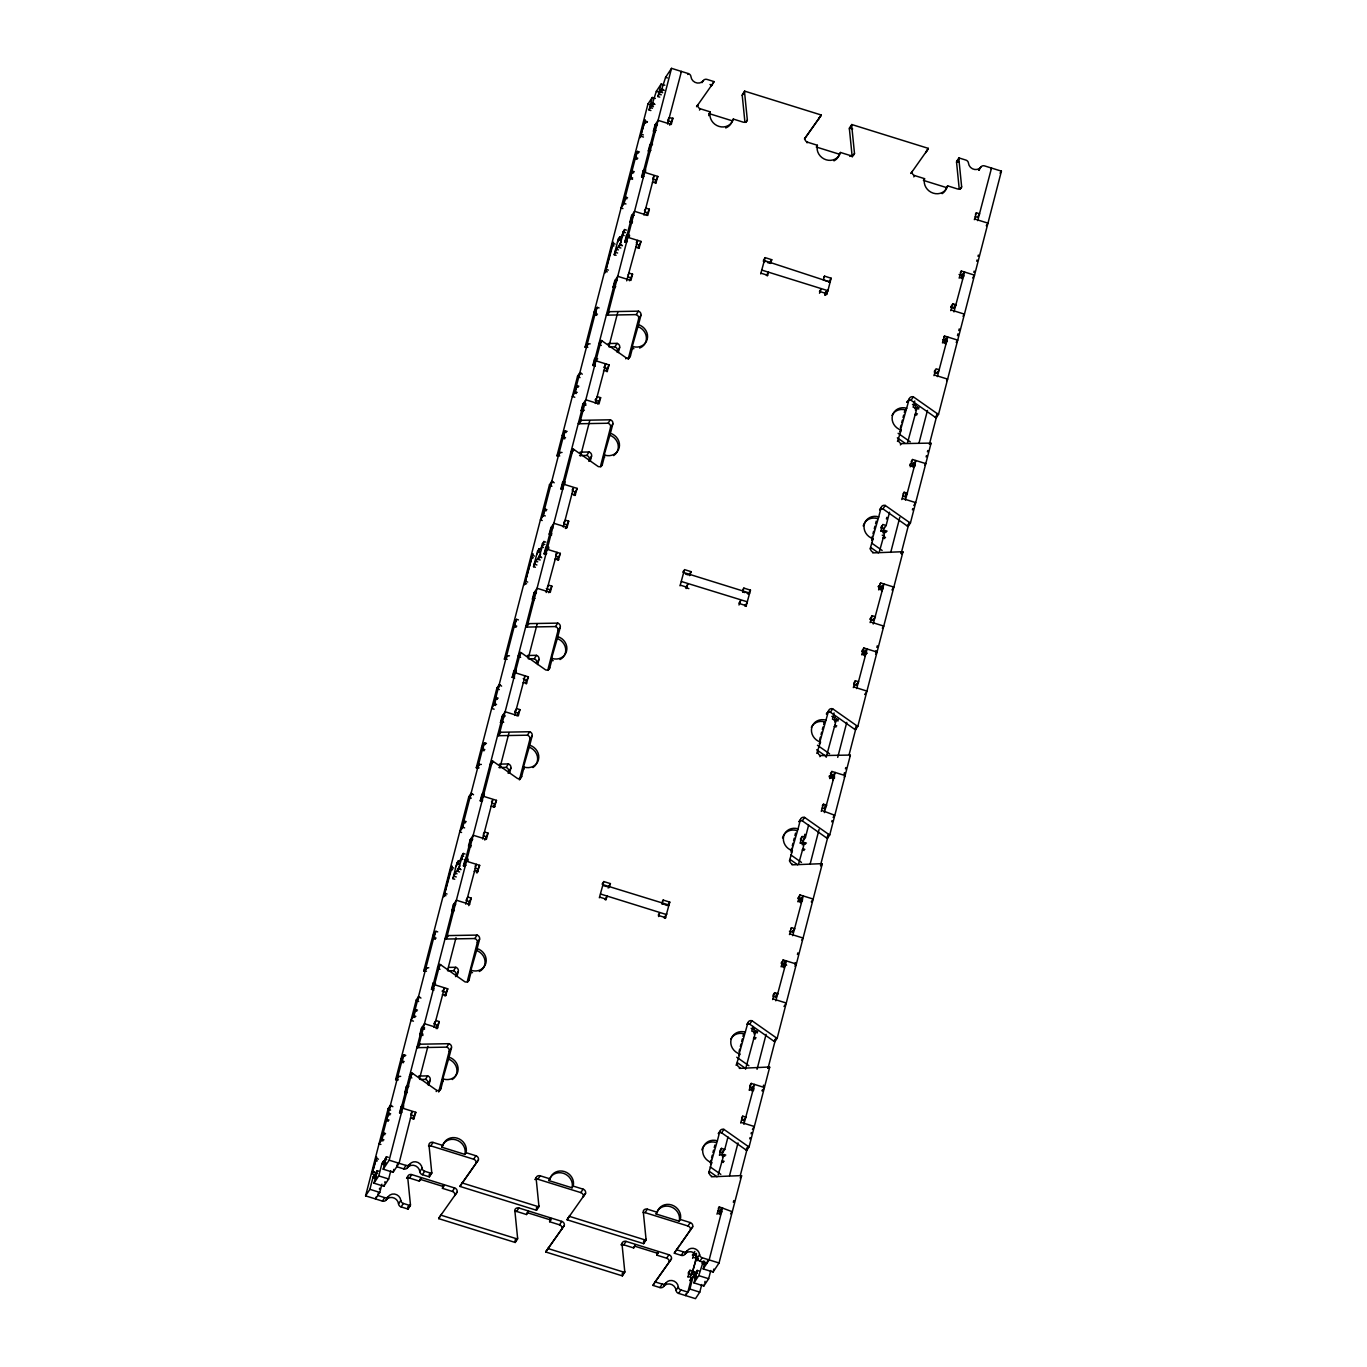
<?xml version="1.0" encoding="UTF-8"?>
<svg xmlns="http://www.w3.org/2000/svg" width="1367" height="1367" viewBox="0 0 1367 1367"><rect width="100%" height="100%" fill="white"/><g stroke="black" fill="none" stroke-linecap="round" stroke-linejoin="round"><path stroke-width="1.5" d="M372.012 1173.706C375.054 1164.599 380.761 1141.223 372.012 1173.706L373.857 1174.287M644.951 120.962L645.156 119.818L640.132 137.691L644.951 120.962L647.428 121.731M691.992 1273.429L691.822 1274.693L696.794 1256.683L691.992 1273.429L693.855 1274.01M681.415 581.505L747.441 601.856M683.722 572.534L749.697 593.09M764.409 260.567L830.128 282.115M664.533 917.667L666.754 913.822M669.027 905.039L603.001 884.671M826.539 294.674L828.112 289.907M442.788 1185.872A12.183 11.175 33.5 0 1 442.447 1188.333L452.34 1191.426A3.486 3.195 33.5 0 1 454.835 1195.561L457.125 1192.109A3.486 3.195 33.5 0 0 454.63 1187.974L411.74 1174.595A3.486 3.195 33.5 0 0 407.639 1176.697L410.442 1204.686A3.486 3.195 33.5 0 1 410.339 1205.626L408.067 1209.077L401.095 1206.907A3.486 3.195 33.5 0 1 398.532 1203.866A6.955 6.391 33.5 0 0 386.092 1199.987A3.486 3.195 33.5 0 1 382.435 1201.097L365.587 1195.852L388.143 1108.654L390.415 1105.202A3.486 3.195 33.5 0 1 391.321 1105.63L392.842 1106.689M398.412 1079.827L396.601 1079.862A3.486 3.195 33.5 0 1 395.627 1079.691L416.234 1000.046L418.507 996.594A3.486 3.195 33.5 0 1 419.413 997.021L420.933 998.081M426.487 971.219L424.693 971.236A3.486 3.195 33.5 0 1 423.719 971.083L468.813 796.705L471.102 793.253A3.486 3.195 33.5 0 1 472.008 793.68L473.529 794.74M479.082 767.878L477.288 767.912A3.486 3.195 33.5 0 1 476.297 767.741L496.905 688.079L499.177 684.628A3.486 3.195 33.5 0 1 500.1 685.055L501.604 686.131M507.174 659.253L505.363 659.287A3.486 3.195 33.5 0 1 504.389 659.133L549.483 484.755L551.772 481.304A3.486 3.195 33.5 0 1 552.678 481.714L554.199 482.79M559.752 455.912L557.958 455.946A3.486 3.195 33.5 0 1 556.984 455.792L577.575 376.13L579.864 372.678A3.486 3.195 33.5 0 1 580.77 373.106L582.291 374.165M587.844 347.303L586.05 347.338A3.486 3.195 33.5 0 1 585.076 347.167L647.958 104.012L652.264 97.484L655.357 98.458M435.099 932.431L413.244 1016.911L414.902 1017.441M461.995 828.453L483.85 743.956L485.49 744.468M515.769 620.481L493.931 704.962L495.572 705.475M542.665 516.487L564.52 432.006L566.16 432.519M596.456 308.532L574.601 393.012L576.259 393.525M623.352 204.537L636.783 152.54L638.44 153.07M380.897 1144.435L379.035 1143.854L382.077 1139.258L383.683 1133.004L385.545 1133.585M388.279 1121.213L386.417 1120.65L388.792 1113.251L390.654 1113.832M403.402 1062.723L401.556 1062.159L403.931 1054.76L405.777 1055.341M413.449 1021.149L410.971 1020.363L414.013 1015.766L415.619 1009.529L417.482 1010.11M435.338 939.249L433.493 938.668L435.868 931.286L437.713 931.867M461.568 832.469L459.705 831.905L462.747 827.291L464.37 821.054L466.215 821.635M484.089 750.773L482.226 750.193L484.602 742.811L486.464 743.392M494.119 709.183L491.642 708.414L494.683 703.817L496.306 697.58L498.152 698.161M516.025 627.299L514.163 626.718L516.538 619.336L518.401 619.9M542.238 520.519L540.392 519.938L543.434 515.342L545.04 509.105L546.903 509.686M564.759 438.824L562.896 438.243L565.272 430.861L567.134 431.442M574.789 397.233L572.329 396.464L575.37 391.868L576.977 385.631L578.839 386.195M596.695 315.35L594.833 314.769L597.208 307.37L599.071 307.951M622.925 208.57L621.062 207.989L624.104 203.393L625.727 197.156L627.573 197.737M632.545 179.316L630.067 178.547L632.443 171.148L634.305 171.729M637.039 159.358L635.177 158.794L637.552 151.395L639.414 151.976M365.587 1195.852L369.893 1189.324L373.123 1176.85L374.643 1174.543L376.506 1175.124M650.897 110.539L649.035 109.975L652.264 97.484M376.318 1178.439L373.84 1177.671L374.643 1174.543M649.035 109.975L652.384 103.003L654.246 103.567M373.84 1177.671L377.189 1170.699L379.052 1171.28M653.443 106.694L651.581 106.113L652.384 103.003M390.791 1170.801L388.672 1178.986L383.854 1186.266L373.96 1183.173L377.189 1170.699M651.581 106.113L656.331 91.333L661.132 84.071L664.84 85.232M454.733 879.22L452.87 878.639L456.903 863.055L458.423 860.749L460.286 861.33M535.403 567.271L533.54 566.69L537.59 551.089L539.111 548.799L540.956 549.363M616.073 255.321L614.227 254.74L618.26 239.14L619.781 236.833L621.643 237.414M452.87 878.639L455.194 873.223L457.056 873.803M458.423 860.749L457.62 863.859L459.483 864.44M533.54 566.69L535.881 561.273L537.727 561.854M539.111 548.799L538.29 551.909L540.153 552.49M614.227 254.74L616.551 249.324L618.414 249.905M619.781 236.833L618.978 239.96L620.823 240.541M373.96 1183.173L378.762 1175.91L381.991 1163.42L383.512 1161.13L385.374 1161.711M659.765 97.125L657.903 96.544L661.132 84.071M459.551 871.941L457.689 871.36L458.492 868.233L460.354 868.814M465.105 854.033L463.242 853.469L461.721 855.759L460.918 858.886L462.764 859.467M540.221 559.992L538.359 559.411L539.179 556.284L541.024 556.865M545.775 542.084L543.912 541.503L542.391 543.81L541.588 546.937L543.451 547.501M620.891 248.025L619.046 247.461L619.849 244.334L621.695 244.915M626.445 230.134L624.599 229.553L623.079 231.86L622.275 234.97L624.121 235.551M384.571 1164.821L382.709 1164.24L383.512 1161.13M657.903 96.544L661.628 89.026L663.491 89.59M457.689 871.36L463.242 853.469M538.359 559.411L543.912 541.503M619.046 247.461L624.599 229.553M382.709 1164.24L386.434 1156.721L388.279 1157.302M662.687 92.717L660.825 92.136L661.628 89.026M375.959 1197.116L375.481 1198.927L379.787 1192.417L381.906 1184.215M412.116 1111.849L399.061 1163.266L393.098 1172.288L383.204 1169.195L386.434 1156.721M660.825 92.136L665.575 77.355L671.522 68.35L688.387 73.596A3.486 3.195 33.5 0 1 690.95 76.655A6.955 6.391 33.5 0 0 703.39 80.533A3.486 3.195 33.5 0 1 707.047 79.423L714.001 81.593A3.486 3.195 33.5 0 1 713.625 82.43L696.555 106.711L697.853 104.644A3.486 3.195 33.5 0 0 700.348 108.796L710.242 111.872A12.183 11.175 33.5 0 0 718.957 126.396A12.183 11.175 33.5 0 0 733.327 119.066L743.221 122.159A3.486 3.195 33.5 0 0 747.339 120.057L744.537 92.067A3.486 3.195 33.5 0 1 744.622 91.128L821.157 114.982A3.486 3.195 33.5 0 1 820.798 115.836L804.702 138.716M378.471 1192.742L377.77 1195.476L384.725 1197.646A3.486 3.195 33.5 0 0 388.365 1196.535A6.955 6.391 33.5 0 1 400.804 1200.414A3.486 3.195 33.5 0 0 403.385 1203.456L410.339 1205.626M379.411 1189.102L379.65 1188.196M401.42 1113.37L399.574 1112.789L401.18 1106.552L401.932 1105.407L403.795 1105.988M406.529 1093.617L404.683 1093.036L406.289 1086.799L407.041 1085.654L408.904 1086.235M422.899 1035.503L419.806 1034.546L421.412 1028.309L424.454 1023.712L437.645 1027.813L439.268 1021.576L435.97 1020.551L435.389 1021.422M433.971 990.084L431.494 989.315L433.117 983.078L435.116 982.309M453.588 911.635L451.742 911.071L453.348 904.834L456.39 900.221L469.582 904.339L471.205 898.102L467.907 897.077L466.762 898.803M465.293 866.405L463.43 865.824L465.053 859.587L465.805 858.442L468.283 859.211M471.017 846.839L468.539 846.07L470.163 839.834L473.204 835.237L486.396 839.355L488.002 833.101L484.704 832.076L483.286 834.229M482.09 801.421L480.244 800.84L481.85 794.603L482.619 793.458L484.465 794.039M502.338 723.177L500.476 722.596L502.099 716.359L505.141 711.746L518.332 715.864L519.938 709.627L516.641 708.602L516.077 709.456M514.658 678.135L512.181 677.366L513.787 671.129L514.556 669.967L516.401 670.548M534.275 599.686L532.412 599.105L534.019 592.868L537.06 588.271L550.269 592.389L551.875 586.153L548.577 585.11L547.432 586.836M545.963 554.455L544.117 553.874L545.723 547.637L546.492 546.492L548.953 547.261M551.687 534.89L549.226 534.121L550.833 527.884L553.874 523.288L567.066 527.389L568.689 521.152L565.391 520.126L563.819 522.502M562.777 489.471L560.914 488.89L562.538 482.654L563.289 481.492L565.152 482.073M583.008 411.211L581.163 410.647L582.769 404.393L585.811 399.796L599.002 403.914L600.626 397.677L597.328 396.652L596.747 397.507M595.328 366.185L592.851 365.399L594.474 359.162L595.226 358.017L597.704 358.786M614.945 287.736L613.082 287.155L614.706 280.918L617.747 276.322L630.939 280.423L632.562 274.186L629.247 273.161L628.119 274.887M626.65 242.506L624.787 241.925L626.394 235.688L627.163 234.543L629.64 235.312M632.374 222.941L629.897 222.172L631.503 215.935L634.544 211.321L647.753 215.439L649.359 209.202L646.061 208.177L644.489 210.552M643.447 177.522L641.601 176.941L643.208 170.704L643.977 169.542L645.822 170.123M650.179 151.515L648.317 150.934L649.94 144.697L650.692 143.552L652.555 144.133M655.289 131.762L653.426 131.181L655.049 124.944L658.091 120.347L671.282 124.448L672.889 118.211L669.164 117.835M383.204 1169.195L389.168 1160.19L411.706 1072.992A3.486 3.195 33.5 0 1 412.612 1073.42L436.893 1090.473A3.486 3.195 33.5 0 0 440.994 1088.388L443.421 1079.024A12.183 11.175 33.5 0 0 457.791 1071.711A12.183 11.175 33.5 0 0 449.06 1057.187L451.486 1047.84A3.486 3.195 33.5 0 0 448.991 1043.687L420.182 1044.2A3.486 3.195 33.5 0 1 419.208 1044.029L416.918 1047.481A3.486 3.195 33.5 0 0 417.892 1047.652L446.719 1047.139L448.991 1043.687M419.208 1044.029L439.798 964.384A3.486 3.195 33.5 0 1 440.704 964.812L464.985 981.865A3.486 3.195 33.5 0 0 469.086 979.78L471.512 970.416A12.183 11.175 33.5 0 0 485.883 963.103A12.183 11.175 33.5 0 0 477.151 948.578L479.578 939.214A3.486 3.195 33.5 0 0 477.083 935.079L448.273 935.592A3.486 3.195 33.5 0 1 447.282 935.421L445.01 938.873A3.486 3.195 33.5 0 0 445.984 939.044L474.81 938.531L477.083 935.079M447.282 935.421L492.393 761.043A3.486 3.195 33.5 0 1 493.299 761.47L517.563 778.524A3.486 3.195 33.5 0 0 521.681 776.439L524.091 767.075A12.183 11.175 33.5 0 0 538.461 759.762A12.183 11.175 33.5 0 0 529.747 745.237L532.156 735.89A3.486 3.195 33.5 0 0 529.678 731.738L500.852 732.251A3.486 3.195 33.5 0 1 499.878 732.08L497.588 735.531A3.486 3.195 33.5 0 0 498.579 735.702L527.389 735.19L529.678 731.738M499.878 732.08L520.468 652.435A3.486 3.195 33.5 0 1 521.391 652.845L545.655 669.915A3.486 3.195 33.5 0 0 549.773 667.814L552.183 658.467A12.183 11.175 33.5 0 0 566.553 651.136A12.183 11.175 33.5 0 0 557.839 636.629L560.248 627.265A3.486 3.195 33.5 0 0 557.77 623.113L528.944 623.625A3.486 3.195 33.5 0 1 527.97 623.472L525.68 626.923A3.486 3.195 33.5 0 0 526.654 627.077L555.48 626.564L557.77 623.113M527.97 623.472L573.063 449.094A3.486 3.195 33.5 0 1 573.969 449.521L598.25 466.574A3.486 3.195 33.5 0 0 602.351 464.49L604.778 455.126A12.183 11.175 33.5 0 0 619.148 447.812A12.183 11.175 33.5 0 0 610.417 433.288L612.843 423.924A3.486 3.195 33.5 0 0 610.348 419.789L581.522 420.301A3.486 3.195 33.5 0 1 580.548 420.13L578.275 423.582A3.486 3.195 33.5 0 0 579.249 423.753L608.076 423.24L610.348 419.789M580.548 420.13L601.155 340.468A3.486 3.195 33.5 0 1 602.061 340.896L626.342 357.966A3.486 3.195 33.5 0 0 630.443 355.864L632.87 346.517A12.183 11.175 33.5 0 0 647.24 339.187A12.183 11.175 33.5 0 0 638.509 324.68L640.935 315.316A3.486 3.195 33.5 0 0 638.44 311.163L609.614 311.676A3.486 3.195 33.5 0 1 608.64 311.522L606.367 314.974A3.486 3.195 33.5 0 0 607.341 315.128L636.151 314.615L638.44 311.163M608.64 311.522L671.522 68.35M383.854 1186.266L384.315 1184.505M384.776 1182.745L385.067 1181.584M393.098 1172.288L393.85 1169.349M397.524 1163.864L396.772 1166.717L403.726 1168.888A3.486 3.195 33.5 0 0 407.383 1167.777A6.955 6.391 33.5 0 1 419.823 1171.656A3.486 3.195 33.5 0 0 422.403 1174.697L429.358 1176.867L431.63 1173.416A3.486 3.195 33.5 0 0 431.733 1172.493L428.93 1144.487A3.486 3.195 33.5 0 1 433.031 1142.402L442.925 1145.478A12.183 11.175 33.5 0 1 457.296 1138.164A12.183 11.175 33.5 0 1 466.027 1152.671L475.921 1155.764A3.486 3.195 33.5 0 1 478.416 1159.917L460.337 1185.565A3.486 3.195 33.5 0 0 459.978 1186.419L536.513 1210.273L538.786 1206.822A3.486 3.195 33.5 0 0 538.888 1205.882L536.086 1177.876A3.486 3.195 33.5 0 1 540.187 1175.791L550.081 1178.884A12.183 11.175 33.5 0 1 564.451 1171.553A12.183 11.175 33.5 0 1 573.183 1186.078L583.077 1189.153A3.486 3.195 33.5 0 1 585.572 1193.306L583.282 1196.757A3.486 3.195 33.5 0 0 580.787 1192.605L537.914 1179.243A3.486 3.195 33.5 0 0 535.044 1179.601M419.481 1078.939L427.922 1046.285M447.487 970.604L456.014 937.694M499.963 767.741L509.002 732.763M528.175 658.655L537.214 623.677M580.633 455.775L589.69 420.797M608.845 346.705L617.901 311.727M412.714 1118.872L415.807 1112.311L402.616 1108.193L399.574 1112.789M436.073 1028.548L439.268 1021.576M444.548 995.791L447.744 988.819L434.535 984.718L431.494 989.315M468.215 904.271L471.205 898.102M476.382 872.693L479.663 865.345L466.472 861.227L463.43 865.824M484.824 840.073L488.002 833.101M493.282 807.316L496.477 800.361L483.286 796.243L480.244 800.84M516.948 715.812L519.938 709.627M525.526 682.663L528.414 676.87L515.222 672.752L512.181 677.366M548.782 592.714L551.875 586.153M557.258 559.957L560.35 553.396L547.159 549.278L544.117 553.874M565.391 528.499L568.689 521.152M573.969 495.367L577.147 488.395L563.956 484.294L560.914 488.89M597.635 403.846L600.626 397.677M606.111 371.106L609.084 364.921L595.892 360.803L592.851 365.399M629.469 280.765L632.562 274.186M637.945 248.008L641.02 241.429L627.829 237.328L624.787 241.925M646.369 215.388L649.359 209.202M654.844 182.631L657.835 176.446L644.643 172.327L641.601 176.941M669.71 125.183L672.889 118.211M413.757 1119.197L415.807 1112.311M445.557 995.928L447.744 988.819M477.203 872.881L479.663 865.345M494.444 807.248L496.477 800.361M526.227 683.978L528.414 676.87M558.3 560.282L560.35 553.396M574.977 495.503L577.147 488.395M607.051 371.807L609.084 364.921M638.987 248.316L641.02 241.429M655.784 183.332L657.835 176.446M427.615 1084.663L430.195 1080.05A3.486 3.195 33.5 0 0 427.7 1075.897L418.695 1076.051M455.553 976.636L458.287 971.424A3.486 3.195 33.5 0 0 455.792 967.272L448.581 967.409M508.131 773.295L510.865 768.083A3.486 3.195 33.5 0 0 508.387 763.948L499.382 764.102M536.53 663.508L538.957 659.475A3.486 3.195 33.5 0 0 536.462 655.323L527.457 655.494M588.818 461.345L591.552 456.134A3.486 3.195 33.5 0 0 589.057 451.981L580.052 452.152M617.047 352.139L619.644 347.526A3.486 3.195 33.5 0 0 617.149 343.373L608.144 343.527M428.879 1085.108L430.195 1080.05M456.971 976.499L458.287 971.424M509.566 773.158L510.865 768.083M537.658 664.55L538.957 659.475M590.236 461.209L591.552 456.134M618.328 352.583L619.644 347.526M438.722 1091.84L449.213 1051.291L451.486 1047.84M467.463 980.686L477.288 942.666L479.578 939.214M532.156 735.89L529.883 739.325L519.392 779.891L520.109 778.814M548.133 668.736L557.975 630.717L560.248 627.265M600.728 465.395L610.553 427.375L612.843 423.924M628.154 359.316L638.645 318.767L640.935 315.316M443.335 1081.041A12.183 11.175 33.5 0 1 442.276 1080.75L449.06 1057.187M472.521 972.621A12.183 11.175 33.5 0 1 470.368 972.142L477.151 948.578M524.005 769.074A12.183 11.175 33.5 0 1 522.963 768.801L529.747 745.237M553.191 660.654A12.183 11.175 33.5 0 1 551.038 660.193L557.839 636.629M604.675 457.125A12.183 11.175 33.5 0 1 603.633 456.851L610.417 433.288M633.878 348.705A12.183 11.175 33.5 0 1 631.725 348.243L638.509 324.68M599.344 897.794L603.804 881.561L610.4 883.612L608.879 887.815M680.031 585.845L684.491 569.612L691.087 571.662L689.703 575.644M760.701 273.896L765.161 257.645L771.757 259.713L770.527 263.472M607.922 887.849L610.4 883.612M605.803 900.067L607.17 896.086L604.898 899.537M686.2 588.545L687.857 584.136L685.568 587.588L688.865 588.613M767.297 275.946L768.527 272.187L766.391 275.416M658.586 916.522L659.526 913.19M665.319 918.368L669.779 902.117L663.183 900.067L661.953 903.826M738.966 605L740.641 600.591L738.932 603.172M746.006 606.401L750.466 590.168L743.87 588.1L742.623 591.877M819.517 293.256L821.311 288.642L819.465 291.444M825.839 291.547L824.865 295.289L827.906 290.693L831.136 278.219L824.54 276.151L823.31 279.927L826.386 280.884M664.277 918.043L664.687 916.488M744.947 606.094L745.357 604.539M748.074 594.013L750.466 590.168M825.429 294.913L826.232 291.803M828.71 282.251L831.136 278.219M710.293 1162.787L710.96 1160.241M711.609 1157.712L712.275 1155.183M712.925 1152.637L713.574 1150.108M714.24 1147.579L714.89 1145.033M739.051 1051.633L739.701 1049.104M740.35 1046.558L741.017 1044.029M741.666 1041.5L742.315 1038.954M742.982 1036.425L743.631 1033.896M790.98 850.838L791.63 848.292M792.296 845.763L792.945 843.234M793.595 840.688L794.261 838.159M794.91 835.63L795.56 833.084M819.722 739.684L820.371 737.138M821.037 734.609L821.687 732.08M822.353 729.534L823.002 727.005M823.652 724.476L824.318 721.93M871.65 538.871L872.317 536.342M872.966 533.813L873.616 531.267M874.282 528.739L874.931 526.21M875.581 523.664L876.247 521.135M900.392 427.734L901.058 425.188M901.707 422.659L902.374 420.13M903.023 417.584L903.672 415.055M904.339 412.526L904.988 409.98M717.367 1140.813L710.584 1164.376L711.729 1162.651A12.183 11.175 33.5 0 1 702.997 1148.126A12.183 11.175 33.5 0 1 717.367 1140.813L719.794 1131.449A3.486 3.195 33.5 0 1 723.895 1129.364L748.176 1146.417A3.486 3.195 33.5 0 0 749.082 1146.845L746.809 1150.296A3.486 3.195 33.5 0 1 745.886 1149.869L721.622 1132.816A3.486 3.195 33.5 0 0 718.256 1133.585L719.794 1131.449M739.034 1054.384L747.886 1022.841A3.486 3.195 33.5 0 1 751.987 1020.739L776.268 1037.809A3.486 3.195 33.5 0 0 777.174 1038.236L774.884 1041.688A3.486 3.195 33.5 0 1 773.978 1041.261L749.714 1024.191A3.486 3.195 33.5 0 0 747.134 1024.379M798.055 828.863L791.254 852.427L792.399 850.701A12.183 11.175 33.5 0 1 783.684 836.177A12.183 11.175 33.5 0 1 798.055 828.863L800.464 819.499A3.486 3.195 33.5 0 1 804.582 817.415L828.846 834.468A3.486 3.195 33.5 0 0 829.752 834.895L827.479 838.347A3.486 3.195 33.5 0 1 826.574 837.92L802.292 820.849A3.486 3.195 33.5 0 0 798.926 821.635M819.346 743.802L828.556 710.891A3.486 3.195 33.5 0 1 832.657 708.789L856.938 725.86A3.486 3.195 33.5 0 0 857.844 726.27L855.571 729.722A3.486 3.195 33.5 0 1 854.665 729.294L830.384 712.241A3.486 3.195 33.5 0 0 826.369 714.052L827.274 712.822M878.725 516.897L871.941 540.461L873.086 538.735A12.183 11.175 33.5 0 1 864.354 524.227A12.183 11.175 33.5 0 1 878.725 516.897L881.151 507.55A3.486 3.195 33.5 0 1 885.252 505.448L909.533 522.519A3.486 3.195 33.5 0 0 910.439 522.946L908.149 526.38A3.486 3.195 33.5 0 1 907.244 525.97L882.962 508.9A3.486 3.195 33.5 0 0 879.596 509.686M900.033 431.852L909.243 398.925A3.486 3.195 33.5 0 1 913.344 396.84L937.608 413.893A3.486 3.195 33.5 0 0 938.531 414.321L936.241 417.772A3.486 3.195 33.5 0 1 935.336 417.345L911.054 400.292A3.486 3.195 33.5 0 0 908.491 400.48M708.738 1172.869L711.729 1162.651M736.112 1065.337L739.82 1054.025A12.183 11.175 33.5 0 1 731.089 1039.518A12.183 11.175 33.5 0 1 745.459 1032.188M789.408 860.92L792.399 850.701M816.783 753.371L820.49 742.076A12.183 11.175 33.5 0 1 811.776 727.569A12.183 11.175 33.5 0 1 826.146 720.238M870.096 548.97L873.086 538.735M897.47 441.421L901.161 430.127A12.183 11.175 33.5 0 1 892.446 415.602A12.183 11.175 33.5 0 1 906.817 408.289M692.42 1255.282L692.779 1254.291M687.891 1277.171L689.942 1270.285L694.88 1271.84M692.591 1258.375L694.812 1251.437M719.418 1155.252L721.468 1148.365L724.766 1149.391L727.979 1136.968M752.995 1026.446L751.782 1031.128L757.438 1032.888M800.105 843.302L802.139 836.416L805.436 837.441L808.649 825.019M834.075 712.942L832.469 719.179L838.125 720.939M880.775 531.353L882.826 524.467L886.124 525.492L889.541 512.232M914.762 400.975L913.139 407.212L918.795 408.989M686.046 1293.746L685.568 1295.574L689.891 1289.047L693.103 1276.573L694.624 1274.266L696.487 1274.847M690.608 1276.06L691.463 1272.814M695.666 1256.563L696.504 1253.317M722.135 1154.209L723.126 1150.365M753.644 1032.358L754.481 1029.112M802.173 844.703L803.796 838.415M804.445 835.92L804.873 834.263M834.314 720.409L835.169 717.145M882.86 532.737L884.261 527.286M886.414 518.999L886.841 517.341M915.001 408.443L915.839 405.196M688.319 1276.522L691.617 1277.564L687.857 1292.123L680.903 1289.952A3.486 3.195 33.5 0 1 678.322 1286.894A6.955 6.391 33.5 0 0 665.883 1283.015A3.486 3.195 33.5 0 1 662.243 1284.126L655.271 1281.956A3.486 3.195 33.5 0 1 655.647 1281.118L671.436 1258.904A3.486 3.195 33.5 0 0 668.941 1254.752L626.052 1241.39A3.486 3.195 33.5 0 0 621.951 1243.492L621.233 1244.568M718.153 1174.937L723.912 1154.483L725.774 1155.064M745.493 1069.25L755.848 1031.008L757.694 1031.589M798.482 864.32L804.582 842.533L806.445 843.114M826.164 757.301L836.519 719.059L838.381 719.623M879.169 552.371L885.269 530.584L887.115 531.165M907.38 443.284L917.206 407.093L919.051 407.674M696.299 1278.162L693.821 1277.393L694.624 1274.266M693.821 1277.393L697.17 1270.421L699.033 1271.002M710.772 1270.524L708.653 1278.709L703.851 1285.988L693.958 1282.895L697.17 1270.421M693.958 1282.895L698.759 1275.633L703.407 1260.989L702.689 1263.962L704.552 1264.543M829.12 776.849L829.427 775.687M878.263 586.819L878.793 585.794M909.704 465.293L909.995 464.114M702.689 1263.962L704.74 1261.228M711.37 1176.799L740.624 1175.637A3.486 3.195 33.5 0 1 741.597 1175.808L719.042 1262.988L713.096 1272.011L703.185 1268.918L704.859 1262.493M716.974 1214.204L719.298 1206.89L732.063 1211.64M740.709 1123.042L742.759 1116.156L746.057 1117.198L743.768 1120.632L741.512 1119.932M749.184 1090.285L751.235 1083.399L764.426 1087.517L763.435 1089.021M772.645 999.567L774.696 992.681L777.994 993.706L775.704 997.158L773.038 996.321M781.121 966.811L783.171 959.924L796.363 964.043L794.928 966.196M789.46 934.584L791.493 927.697L794.808 928.723L792.518 932.174L789.425 931.2M797.935 901.827L799.968 894.941L813.16 899.042L812.596 899.913M821.259 811.315L823.43 804.206L826.727 805.231L824.455 808.683L822.182 807.982M829.718 778.558L831.905 771.449L845.096 775.567L844.105 777.071M853.333 687.618L855.366 680.732L858.664 681.757L856.391 685.209L853.709 684.371M861.791 654.861L863.841 647.975L877.033 652.076L875.615 654.246M870.13 622.617L872.18 615.731L875.478 616.773L873.188 620.208L870.096 619.251M878.605 589.861L880.656 582.974L893.847 587.092L893.266 587.964M901.793 499.57L904.117 492.257L907.415 493.282L905.125 496.734L902.869 496.033M910.251 466.813L912.575 459.5L925.784 463.618L924.776 465.122M934.003 375.669L936.053 368.782L939.351 369.808L937.061 373.259L934.379 372.422M942.478 342.912L944.512 336.026L957.72 340.127L956.199 342.433M950.817 310.668L952.85 303.782L956.148 304.807L953.876 308.259L950.783 307.302M959.138 278.133L961.326 271.025L974.517 275.143L973.953 275.997M974.346 219.677L976.38 212.791L979.678 213.833L977.405 217.285L975.337 216.635M721.4 1213.093L719.555 1212.512L720.46 1209.009M753.969 1089.807L751.491 1089.038L751.987 1087.09M785.273 966.127L783.428 965.546L784.436 961.65M802.087 901.143L800.225 900.563L801.028 897.453M834.639 777.857L832.161 777.088L832.862 774.354M865.96 654.178L864.098 653.597L865.003 650.094M882.757 589.194L880.912 588.613L881.612 585.879M915.309 465.908L912.831 465.122L913.446 462.798M946.63 342.228L944.768 341.647L945.674 338.145M963.445 277.228L961.582 276.664L962.283 273.93M707.61 1260.494L706.859 1263.364L699.904 1261.194A3.486 3.195 33.5 0 1 697.341 1258.136A6.955 6.391 33.5 0 0 684.901 1254.257A3.486 3.195 33.5 0 1 681.244 1255.367L674.409 1253.249A3.486 3.195 33.5 0 1 674.666 1252.36L679.587 1245.422M729.568 1175.569L738.009 1142.915M743.768 1120.632L744.212 1118.992M757.045 1069.302L766.101 1034.323M775.704 997.158L776.576 993.843M792.518 932.174L792.945 930.517M810.05 864.371L819.089 829.393M824.455 808.683L825.531 804.548M837.732 757.352L846.771 722.374M856.391 685.209L856.819 683.551M873.188 620.208L873.616 618.55M890.72 552.422L899.776 517.444M905.125 496.734L906.201 492.598M918.932 443.335L927.458 410.425M937.061 373.259L937.489 371.602M953.876 308.259L954.73 304.944M671.436 1258.904L653.375 1284.57A3.486 3.195 33.5 0 0 652.999 1285.407L659.953 1287.577A3.486 3.195 33.5 0 0 663.61 1286.467A6.955 6.391 33.5 0 1 676.05 1290.345A3.486 3.195 33.5 0 0 678.613 1293.404L695.478 1298.65L699.784 1292.14L701.749 1284.536M703.851 1285.988L704.295 1284.228M704.757 1282.468L705.064 1281.306M713.096 1272.011L713.847 1269.072M733.344 1202.294L733.789 1200.602M740.316 1175.398L747.459 1147.75M749.765 1138.865L750.09 1137.583M751.081 1133.773L751.406 1132.508M762.478 1089.704L762.137 1090.969L762.718 1090.114M763.452 1085.894L763.47 1085.159M768.015 1068.276L775.465 1039.467M794.91 964.231L795.338 962.607M797.439 954.491L797.867 952.867M820.473 865.396L828.47 834.536M831.751 821.823L832.076 820.559M844.14 773.927L844.464 772.663M845.455 768.852L845.78 767.588M849.215 754.259L856.579 725.809M875.598 652.281L876.008 650.658M876.862 647.411L877.272 645.788M901.161 553.447L909.14 522.57M912.421 509.874L912.763 508.592M926.125 456.903L926.45 455.621M927.441 451.811L927.766 450.546M929.372 444.36L937.352 413.5M957.481 335.65L957.959 333.838M958.797 330.592L959.224 328.9M973.851 272.358L974.175 271.11M976.721 261.234L977.046 260.003M978.003 256.295L978.328 255.065M749.082 1146.845L769.689 1067.183A3.486 3.195 33.5 0 0 768.698 1067.029L739.308 1068.396M777.174 1038.236L822.268 863.859A3.486 3.195 33.5 0 0 821.294 863.688L792.04 864.85M829.752 834.895L850.359 755.233A3.486 3.195 33.5 0 0 849.385 755.08L820.559 755.592L819.858 756.669M857.844 726.27L902.955 551.892A3.486 3.195 33.5 0 0 901.964 551.738L872.727 552.9M910.439 522.946L931.03 443.284A3.486 3.195 33.5 0 0 930.056 443.113L901.246 443.626L900.392 444.924M938.531 414.321L1001.413 171.148L984.565 165.903A3.486 3.195 33.5 0 0 980.908 167.013A6.955 6.391 33.5 0 1 968.468 163.134A3.486 3.195 33.5 0 0 965.905 160.093L959.053 157.957M643.823 122.688L645.668 123.269M643.72 123.081L644.865 121.355L647.326 122.124M680.937 72.178L681.432 71.426L667.592 124.004M687.806 74.467L688.387 73.596M637.552 151.395L634.51 155.992L636.373 156.573M653.426 131.181L654.195 130.036L656.04 130.617M632.443 171.148L631.674 172.31L633.536 172.891M667.745 119.988L668.873 118.263M648.317 150.934L649.086 149.789L650.931 150.37M625.727 197.156L624.958 198.3L626.821 198.881M701.972 82.686L703.39 80.533M714.001 81.593L711.353 85.882A3.486 3.195 33.5 0 0 711.729 85.044L709.986 84.498M652.828 178L653.392 177.146M654.161 176.001L643.977 215.132M699.494 110.078L700.348 108.796M652.486 182.307L656.211 182.682M629.897 222.172L630.665 221.027L632.511 221.591M617.44 242.267L623.779 232.68M615.03 251.631L621.37 242.044M708.772 115.648A12.183 11.175 33.5 0 1 709.097 113.598L710.242 111.872M636.304 242.557L637.723 240.404L626.684 280.833M635.689 247.29L639.414 247.683M597.208 307.37L594.167 311.984L596.029 312.547M613.082 287.155L613.851 286.011L615.714 286.592M744.622 91.128L742.349 94.579A3.486 3.195 33.5 0 0 742.247 95.519L744.878 121.766M742.247 95.519L744.537 92.067M725.723 127.951A12.183 11.175 33.5 0 0 732.182 120.792L733.327 119.066M585.076 347.167L587.349 343.715A3.486 3.195 33.5 0 0 588.323 343.886L590.134 343.852M586.05 347.338L588.323 343.886M607.341 315.128L609.614 311.676M601.155 340.468L598.866 343.92A3.486 3.195 33.5 0 1 599.788 344.347L601.292 345.424M745.767 122.432L747.339 120.057M577.575 376.13A3.486 3.195 33.5 0 1 578.497 376.557L580.77 373.106M599.788 344.347L600.779 342.844M601.07 342.416L602.061 340.896M576.977 385.631L576.225 386.776L578.07 387.357M609.46 346.928L614.86 346.825L617.149 343.373M603.65 367.125L606.811 368.372M604.932 365.177L605.786 363.895L595.328 403.453M603.462 371.209L604.18 370.132L607.478 371.158M565.272 430.861L562.23 435.458L564.093 436.039M581.163 410.647L581.915 409.485L584.393 410.254M556.984 455.792L559.257 452.34A3.486 3.195 33.5 0 0 560.231 452.494L562.042 452.477M557.958 455.946L560.231 452.494M579.249 423.753L581.522 420.301M595.328 399.66L596.029 398.583M631.725 348.243L632.87 346.517M625.761 358.82L626.342 357.966M628.444 358.889L630.443 355.864M573.063 449.094L570.774 452.545A3.486 3.195 33.5 0 1 571.696 452.973L573.969 449.521M549.483 484.755A3.486 3.195 33.5 0 1 550.405 485.165L552.678 481.714M545.04 509.105L544.288 510.25L546.134 510.831M579.574 455.57L586.768 455.433L589.057 451.981M572.141 489.967L572.91 488.805M573.474 487.951L563.289 527.081M804.428 138.904L820.798 115.836M821.157 114.982L818.884 118.433A3.486 3.195 33.5 0 1 818.508 119.288M571.816 494.256L575.541 494.632M807.077 142.834L807.504 142.185A3.486 3.195 33.5 0 1 805.009 138.033M549.226 534.121L549.978 532.976L551.841 533.557M536.77 554.216L543.109 544.63M603.633 456.851L604.778 455.126M534.343 563.58L540.683 553.994M600.779 466.848L602.351 464.49M816.748 146.235L817.398 145.278L807.504 142.185M566.502 528.26L567.066 527.389M555.72 554.37L557.053 552.371L546.202 592.509M554.729 559.684L555.429 558.607L558.727 559.633M516.538 619.336L513.496 623.933L515.342 624.514M532.412 599.105L533.181 597.96L535.027 598.541M852.205 156.915L849.403 128.908A3.486 3.195 33.5 0 1 849.505 127.968L851.778 124.534L928.313 148.371A3.486 3.195 33.5 0 1 927.954 149.225L925.664 152.677A3.486 3.195 33.5 0 0 926.04 151.822L928.313 148.371M849.403 128.908L851.692 125.456A3.486 3.195 33.5 0 1 851.778 124.534M763.452 260.243L765.161 257.645M504.389 659.133L506.679 655.682A3.486 3.195 33.5 0 0 507.653 655.835L509.447 655.801M505.363 659.287L507.653 655.835M526.654 627.077L528.944 623.625M833.973 160.862A12.183 11.175 33.5 0 0 839.338 154.198L840.483 152.472L850.377 155.548A3.486 3.195 33.5 0 0 854.495 153.463L851.692 125.456M771.757 259.713L769.484 263.165L767.417 262.515M520.468 652.435L518.196 655.887A3.486 3.195 33.5 0 1 519.101 656.297L520.622 657.373M496.905 688.079A3.486 3.195 33.5 0 1 497.81 688.507L500.1 685.055M519.101 656.297L520.109 654.793M520.537 654.144L521.391 652.845M849.813 156.419L850.377 155.548M852.495 156.487L854.495 153.463M496.306 697.58L495.538 698.725L497.4 699.306M528.79 658.877L534.189 658.774L536.462 655.323M523.253 678.647L526.124 680.322M524.262 677.143L525.116 675.845L514.658 715.419M523.065 682.731L526.808 683.107M484.602 742.811L481.56 747.407L483.422 747.988M500.476 722.596L501.245 721.451L503.705 722.22M476.297 767.741L478.587 764.29A3.486 3.195 33.5 0 0 479.561 764.461L481.355 764.426M477.288 767.912L479.561 764.461M498.579 735.702L500.852 732.251M514.641 711.626L515.649 710.105M551.038 660.193L552.183 658.467M548.047 670.411L549.773 667.814M492.393 761.043L490.104 764.495A3.486 3.195 33.5 0 1 491.009 764.922L493.299 761.47M468.813 796.705A3.486 3.195 33.5 0 1 469.718 797.132L472.008 793.68M823.686 277.45L824.54 276.151M464.37 821.054L463.601 822.216L465.463 822.78M498.887 767.519L506.098 767.4L508.387 763.948M491.471 801.916L492.428 800.481M492.803 799.9L482.619 839.03M491.146 806.205L494.871 806.598M911.174 172.943L912.165 171.439A3.486 3.195 33.5 0 0 914.66 175.574L924.553 178.667A12.183 11.175 33.5 0 0 933.268 193.174A12.183 11.175 33.5 0 0 947.639 185.861L957.532 188.954A3.486 3.195 33.5 0 0 961.65 186.852L958.848 158.862A3.486 3.195 33.5 0 1 958.933 157.923L956.661 161.374A3.486 3.195 33.5 0 0 956.558 162.314L959.19 188.561M468.539 846.07L469.308 844.926L471.154 845.507M456.1 866.182L462.422 856.596M913.805 176.873L914.66 175.574M522.963 768.801L524.091 767.075M453.673 875.529L460.013 865.943M520.246 778.592L521.681 776.439M924.553 178.667L923.409 180.393L946.511 187.587L947.639 185.861M475.05 866.336L476.365 864.32L465.72 904.168M474.195 871.411L474.759 870.557L478.057 871.582M435.868 931.286L432.826 935.882L434.672 936.463M451.742 911.071L452.494 909.909L454.357 910.49M465.908 900.084L468.915 901.554M682.765 572.192L683.773 570.688M956.558 162.314L958.848 158.862M423.719 971.083L425.991 967.631A3.486 3.195 33.5 0 0 426.982 967.785L428.777 967.768M424.693 971.236L426.982 967.785M445.984 939.044L448.273 935.592M468.727 905.638L469.582 904.339M688.951 574.892L691.087 571.662M439.798 964.384L437.525 967.836A3.486 3.195 33.5 0 1 438.431 968.263L439.952 969.323M416.234 1000.046A3.486 3.195 33.5 0 1 417.14 1000.456L419.413 997.021M438.431 968.263L439.422 966.742M440.003 965.888L440.704 964.812M415.619 1009.529L414.867 1010.674L416.713 1011.255M960.078 189.227L961.65 186.852M978.772 170.243L979.49 169.166M979.763 168.739L980.908 167.013M448.103 970.826L453.519 970.724L455.792 967.272M442.72 990.392L442.156 991.246L445.454 992.271M443.574 989.093L444.446 987.794L433.971 1027.369M442.395 994.68L446.12 995.056M403.931 1054.76L400.89 1059.357L402.735 1059.938M991.024 168.825L991.519 168.073L977.695 220.634M419.806 1034.546L420.558 1033.401L423.035 1034.17M395.627 1079.691L397.9 1076.239A3.486 3.195 33.5 0 0 398.891 1076.41L400.685 1076.376M396.601 1079.862L398.891 1076.41M417.892 1047.652L420.182 1044.2M433.971 1023.575L435.116 1021.85M470.368 972.142L471.512 970.416M1000.046 173.233L1001.413 171.148M467.514 982.155L469.086 979.78M437.081 1028.685L437.645 1027.813M975.389 214.311L976.38 212.791M411.706 1072.992L409.434 1076.444A3.486 3.195 33.5 0 1 410.339 1076.871L411.86 1077.931M388.143 1108.654A3.486 3.195 33.5 0 1 389.048 1109.081L391.321 1105.63M410.339 1076.871L412.612 1073.42M388.792 1113.251L388.04 1114.413L389.885 1114.976M404.683 1093.036L405.435 1091.891L407.298 1092.472M383.683 1133.004L382.931 1134.166L384.776 1134.747M743.016 589.399L743.87 588.1M986.256 225.743L987.965 223.146L974.774 219.045M420.011 1079.434L425.427 1079.349L427.7 1075.897M960.335 272.546L961.326 271.025M961.582 276.664L964.624 272.05L953.961 311.915M745.203 605.718L747.236 602.642M962.59 278.936L959.719 277.262M410.801 1113.866L411.928 1112.14M372.114 1173.313L373.242 1171.587L374.9 1172.117M410.459 1118.172L414.184 1118.548M950.714 307.011L951.705 305.507M952.133 304.858L952.85 303.782M972.621 278.014L973.372 276.869M442.276 1080.75L443.421 1079.024M436.176 1091.567L436.893 1090.473M438.858 1091.618L440.994 1088.388M943.948 336.88L944.512 336.026M944.768 341.647L947.809 337.051L937.352 376.608M963.017 316.29L964.436 314.137L951.244 310.019M906.953 402.376L907.671 401.3M908.389 400.223L909.243 398.925M945.776 343.937L942.905 342.263M911.054 400.292L913.344 396.84M382.435 1201.097L384.725 1197.646M403.726 1168.888L406.016 1165.436A3.486 3.195 33.5 0 0 409.656 1164.325A6.955 6.391 33.5 0 1 422.113 1168.204A3.486 3.195 33.5 0 0 424.676 1171.263L431.63 1173.416M386.092 1199.987L388.365 1196.535M407.383 1167.777L409.656 1164.325M934.327 371.363L935.336 369.859M406.631 1178.2L407.639 1176.697M900.169 431.63L901.161 430.127M915.292 409.98L917.206 407.093M602.095 884.141L603.804 881.561M406.597 1178.405A3.486 3.195 33.5 0 1 409.468 1178.046L411.74 1174.595M428.486 1145.905A3.486 3.195 33.5 0 1 430.759 1145.854L433.031 1142.402M398.532 1203.866L400.804 1200.414M419.823 1171.656L422.113 1168.204M946.63 380.641L947.621 379.12L934.43 375.019M401.095 1206.907L403.385 1203.456M422.403 1174.697L424.676 1171.263M409.468 1178.046L419.361 1181.139L420.489 1179.413A12.183 11.175 33.5 0 1 421.036 1177.858M466.027 1152.671L464.883 1154.397L441.797 1147.203L442.925 1145.478M408.067 1209.077A3.486 3.195 33.5 0 0 408.152 1208.138L410.442 1204.686M429.358 1176.867A3.486 3.195 33.5 0 0 429.443 1175.945L431.733 1172.493M935.336 417.345L937.608 413.893M911.157 461.653L912.575 459.5M879.716 509.703L881.151 507.55M882.962 508.9L885.252 505.448M912.831 465.122L915.89 460.525L905.415 500.1M913.839 467.411L910.969 465.737M930.175 444.583L931.03 443.284M442.447 1188.333L443.592 1186.607A12.183 11.175 33.5 0 0 443.882 1184.984M880.963 527.269L882.108 525.543M902.972 493.983L904.117 492.257M886.124 525.492L883.834 528.944L880.946 528.038M883.748 532.874L885.269 530.584M452.34 1191.426L454.63 1187.974M476.126 1163.351A3.486 3.195 33.5 0 0 473.631 1159.216L475.921 1155.764M517.495 1239.032L515.222 1242.466L438.687 1218.629L441.336 1214.323A3.486 3.195 33.5 0 0 440.96 1215.178L517.495 1239.032A3.486 3.195 33.5 0 0 517.597 1238.092L514.795 1210.085A3.486 3.195 33.5 0 1 518.896 1208.001L561.786 1221.363A3.486 3.195 33.5 0 1 564.281 1225.515L546.202 1251.164A3.486 3.195 33.5 0 0 545.843 1252.018L622.378 1275.872L624.651 1272.421A3.486 3.195 33.5 0 0 624.753 1271.481L621.951 1243.492M459.978 1186.419L478.416 1159.917M913.788 505.482L914.984 503.688M915.121 503.466L915.702 502.612L902.493 498.494M907.244 525.97L909.533 522.519M662.329 901.349L663.183 900.067M658.245 915.121L659.099 913.839M669.779 902.117L667.506 905.569L665.028 904.8M879.647 584.495L880.656 582.974M901.109 553.02L901.964 551.738M901.519 554.062L902.955 551.892M880.912 588.613L883.953 584.017L873.205 624.018M881.612 591.33L882.33 590.254L879.032 589.228M870.044 618.978L871.172 617.252M871.462 616.807L872.18 615.731M891.95 589.963L892.993 588.391M861.842 651L862.56 649.906M863.278 648.829L863.841 647.975M864.098 653.597L867.139 649L856.682 688.575M882.33 628.239L883.766 626.086L870.557 621.968M827.701 712.173L828.556 710.891M865.106 655.887L862.235 654.212M830.384 712.241L832.657 708.789M853.657 683.312L855.366 680.732M819.499 743.597L820.49 742.076M834.622 721.93L836.519 719.059M535.232 1179.174L536.086 1177.876M514.675 1211.401A3.486 3.195 33.5 0 1 516.623 1211.452L518.896 1208.001M537.914 1179.243L540.187 1175.791M864.662 694.521L865.243 693.667M865.96 692.591L866.951 691.087L853.76 686.969M516.623 1211.452L526.517 1214.528L527.662 1212.802A12.183 11.175 33.5 0 1 528.192 1211.265M573.183 1186.078L572.038 1187.803L548.953 1180.61L550.081 1178.884M515.222 1242.466A3.486 3.195 33.5 0 0 515.308 1241.544L517.597 1238.092M536.513 1210.273A3.486 3.195 33.5 0 0 536.599 1209.334L538.888 1205.882M854.665 729.294L856.938 725.86M830.487 773.602L831.905 771.449M799.046 821.652L800.464 819.499M802.292 820.849L804.582 817.415M832.161 777.088L835.203 772.475L824.352 812.63M832.879 779.805L833.597 778.729L830.299 777.686M849.642 756.31L850.359 755.233M800.43 838.996L801.575 837.27M822.302 805.932L823.43 804.206M561.991 1228.967A3.486 3.195 33.5 0 0 559.496 1224.815L549.602 1221.722L550.747 1219.996A12.183 11.175 33.5 0 0 551.038 1218.373M805.436 837.441L803.164 840.893L800.481 840.056M803.061 844.84L804.582 842.533M559.496 1224.815L561.786 1221.363M580.787 1192.605L583.077 1189.153M546.202 1251.164L564.281 1225.515M567.134 1219.808A3.486 3.195 33.5 0 1 567.51 1218.971L569.783 1215.519A3.486 3.195 33.5 0 0 569.407 1216.357L567.134 1219.808L643.669 1243.662L645.942 1240.211A3.486 3.195 33.5 0 0 646.044 1239.271L643.242 1211.282A3.486 3.195 33.5 0 1 647.343 1209.18L657.237 1212.273A12.183 11.175 33.5 0 1 671.607 1204.942A12.183 11.175 33.5 0 1 680.339 1219.467L690.232 1222.559A3.486 3.195 33.5 0 1 692.727 1226.695L680.578 1244.021M545.843 1252.018L548.116 1248.567A3.486 3.195 33.5 0 1 548.492 1247.712M833.118 817.432L834.451 815.415M834.588 815.21L821.823 810.443M826.574 837.92L828.846 834.468M798.26 897.521L797.696 898.392L802.634 899.93M798.977 896.444L799.968 894.941M820.73 864.542L821.294 863.688M820.849 866.012L822.268 863.859M800.225 900.563L803.266 895.966L792.706 935.677M801.233 902.852L798.362 901.178M790.792 928.774L791.493 927.697M811.263 901.93L812.459 900.118M781.309 962.727L782.027 961.65M782.59 960.796L783.171 959.924M783.428 965.546L786.469 960.95L775.807 1000.815M801.745 940.052L803.078 938.035L789.887 933.934M747.031 1024.122L747.886 1022.841M784.419 967.836L781.548 966.161M749.714 1024.191L751.987 1020.739M772.987 995.261L774.696 992.681M738.881 1055.427L739.82 1054.025M753.952 1033.879L755.848 1031.008M621.199 1245.029A3.486 3.195 33.5 0 1 623.779 1244.841L626.052 1241.39M643.122 1212.58A3.486 3.195 33.5 0 1 645.07 1212.632L647.343 1209.18M783.992 1006.488L784.761 1005.326M785.273 1004.54L786.281 1003.036L773.073 998.918M623.779 1244.841L633.673 1247.934L634.818 1246.208A12.183 11.175 33.5 0 1 635.347 1244.653M680.339 1219.467L679.194 1221.192L656.109 1213.999L657.237 1212.273M773.978 1041.261L776.268 1037.809M622.378 1275.872A3.486 3.195 33.5 0 0 622.463 1274.933L624.753 1271.481M643.669 1243.662A3.486 3.195 33.5 0 0 643.754 1242.723L646.044 1239.271M749.799 1085.569L751.235 1083.399M721.622 1132.816L723.895 1129.364M751.491 1089.038L754.533 1084.441L743.87 1124.289M752.346 1091.532L752.909 1090.678L749.612 1089.653M767.844 1068.311L768.698 1067.029M768.972 1068.259L769.689 1067.183M719.76 1150.963L721.468 1148.365M741.615 1117.881L742.759 1116.156M724.766 1149.391L722.477 1152.842L719.811 1152.005M669.147 1262.356A3.486 3.195 33.5 0 0 666.652 1258.204L656.758 1255.128L657.903 1253.402A12.183 11.175 33.5 0 0 658.193 1251.779M722.391 1156.79L723.912 1154.483M666.652 1258.204L668.941 1254.752M690.438 1230.146A3.486 3.195 33.5 0 0 687.943 1225.994L690.232 1222.559M752.431 1129.381L754.345 1126.511L741.153 1122.41M652.999 1285.407L655.647 1281.118M674.29 1253.214L692.727 1226.695M745.886 1149.869L748.176 1146.417M659.953 1287.577L662.243 1284.126M681.244 1255.367L683.534 1251.933A3.486 3.195 33.5 0 0 687.174 1250.822A6.955 6.391 33.5 0 1 699.614 1254.684A3.486 3.195 33.5 0 0 702.194 1257.743L719.042 1262.988M663.61 1286.467L665.883 1283.015M684.901 1254.257L687.174 1250.822M718.29 1208.394L719.298 1206.89M740.162 1177.961L741.597 1175.808M719.555 1212.512L722.596 1207.915L709.148 1259.913L703.185 1268.918M720.546 1214.802L717.675 1213.127M696.504 1254.667L695.923 1255.538L692.625 1254.496M676.05 1290.345L678.322 1286.894M697.341 1258.136L699.614 1254.684M688.216 1272.882L689.942 1270.285M730.593 1213.879L731.926 1211.863M678.613 1293.404L680.903 1289.952M692.095 1273.036L690.95 1274.762L688.267 1273.941M699.904 1261.194L702.194 1257.743M689.617 1280.571L690.762 1278.846M691.053 1278.418L691.617 1277.564M910.866 173.489L927.954 149.225M457.125 1192.109L439.046 1217.775A3.486 3.195 33.5 0 0 438.687 1218.629M567.51 1218.971L585.572 1193.306M532.788 553.857L524.484 584.82L532.84 553.925M849.505 127.968L852.683 128.976M956.78 161.409L958.916 162.075M665.575 77.355L667.421 77.936M662.346 89.846L664.208 90.41M660.244 91.128L662.089 91.709M656.331 91.333L658.193 91.914M659.424 94.255L661.286 94.819M709.097 113.598L732.182 120.792M816.253 147.004L839.338 154.198M653.101 103.824L654.964 104.388M651.358 104.541L653.221 105.122M647.958 104.012L649.803 104.593M650.555 107.668L652.418 108.249M667.728 120.774L670.616 121.663M657.459 124.312L655.801 123.799L642.353 175.779L644.011 176.292M655.049 124.944L656.895 125.525M643.344 134.923L641.499 134.359L640.354 136.085L643.447 137.042M649.94 144.697L651.786 145.278M635.945 157.632L637.791 158.213M643.208 170.704L645.685 171.473M653.084 179.128L655.545 179.897M959.036 274.477L963.991 276.014M630.836 177.402L632.682 177.966M624.104 203.393L625.966 203.973M644.609 211.885L647.087 212.654M634.134 215.354L632.272 214.773L625.556 240.78L627.402 241.361M631.503 215.935L633.365 216.516M763.299 261.234L764.939 261.746M827.616 281.277L828.863 281.67M761.932 270.136L827.906 290.693M761.129 273.246L767.724 275.297M820.508 291.752L827.103 293.802M623.079 231.86L625.556 232.629M626.394 235.688L629.486 236.645M636.27 244.112L638.748 244.881M942.649 339.597L947.382 341.084M618.26 239.14L620.105 239.721M620.567 245.154L622.412 245.735M615.116 244.112L613.253 243.531L612.126 245.257L605.171 272.87L613.253 243.531C614.586 239.225 609.87 247.085 613.971 245.838M615.748 252.434L617.594 253.015M608.4 270.102L606.538 269.538L605.393 271.264L607.256 271.828M627.59 276.8L630.272 277.638M617.115 280.286L615.458 279.774L593.62 364.254L595.26 364.767M614.706 280.918L616.551 281.499M912.472 404.427L915.77 405.452M595.602 313.607L597.447 314.188M915.582 413.33L917.445 413.911M914.831 414.491L916.676 415.072M594.474 359.162L596.935 359.931M911.123 463.208L915.258 464.49M575.37 391.868L577.216 392.449M595.243 400.155L598.336 401.129M585.999 404.017L583.521 403.248L561.683 487.746L563.324 488.258M582.769 404.393L585.862 405.367M881.202 530.704L886.158 532.241M882.228 535.18L884.073 535.761M563.665 437.098L565.528 437.679M883.646 536.821L885.508 537.402M882.894 537.966L884.739 538.547M562.538 482.654L564.998 483.422M572.397 491.078L574.875 491.847M878.366 586.426L883.321 587.981M543.434 515.342L545.279 515.923M563.922 523.834L566.399 524.603M552.832 527.115L551.602 526.739L544.869 552.729L546.732 553.31M550.833 527.884L552.695 528.465M685.499 574.089L687.977 574.858M742.828 591.945L744.878 592.595M746.946 593.227L748.176 593.62M680.458 585.196L687.054 587.263M739.837 603.701L746.433 605.769M542.391 543.81L544.869 544.579M545.723 547.637L548.816 548.611M555.6 556.061L558.061 556.847M861.979 651.546L867.327 653.221M537.59 551.089L539.435 551.67M539.88 557.104L541.742 557.685M534.446 556.061L532.583 555.48L531.438 557.206L533.301 557.787M535.061 564.383L536.923 564.964M527.713 582.069L525.868 581.488L524.723 583.213L526.568 583.794M546.304 588.562L549.602 589.604M536.445 592.236L534.787 591.723L512.933 676.204L514.59 676.716M534.019 592.868L535.881 593.449M831.802 716.376L835.1 717.419M514.915 625.573L516.777 626.137M834.912 725.296L836.758 725.86M834.143 726.441L836.006 727.022M513.787 671.129L516.265 671.898M830.452 775.157L834.571 776.439M494.683 703.817L496.546 704.398M514.778 712.173L517.666 713.078M505.329 715.983L502.851 715.197L480.996 799.695L482.654 800.208M502.099 716.359L503.945 716.94M800.532 842.653L805.471 844.191M482.995 749.048L484.841 749.629M802.976 848.77L804.838 849.351M802.207 849.915L804.069 850.496M481.85 794.603L484.328 795.372M491.727 803.027L494.205 803.796M462.747 827.291L464.609 827.872M483.252 835.784L485.729 836.553M472.777 839.27L470.914 838.689L464.199 864.679L466.044 865.26M470.163 839.834L472.008 840.415M603.582 885.645L606.47 886.551M662.141 903.895L663.388 904.288M600.574 894.035L666.566 914.591M599.771 897.162L606.367 899.213M659.15 915.668L665.746 917.718M461.721 855.759L463.584 856.34M465.053 859.587L468.146 860.561M475.118 868.079L477.391 868.797M781.292 963.513L786.657 965.17M456.903 863.055L458.765 863.619M459.209 869.053L461.072 869.634M453.759 868.028L451.913 867.447L450.768 869.173L443.814 896.769L451.913 867.447C453.28 862.953 448.53 870.899 452.614 869.737M454.391 876.35L456.253 876.931M447.043 894.018L445.181 893.437L444.036 895.163L445.898 895.744M455.758 904.185L454.117 903.672L432.262 988.17L433.903 988.683M453.348 904.834L455.211 905.398M751.115 1028.343L754.413 1029.368M434.245 937.523L436.107 938.104M754.225 1037.245L756.088 1037.826M753.473 1038.39L755.336 1038.971M433.117 983.078L435.595 983.847M749.765 1087.107L753.9 1088.405M414.013 1015.766L415.858 1016.347M434.091 1024.139L436.979 1025.028M424.659 1027.933L422.181 1027.164L400.326 1111.644L401.983 1112.157M421.412 1028.309L424.505 1029.266M404.82 1056.435L403.162 1055.905L381.308 1140.403L382.965 1140.915M719.845 1154.602L724.8 1156.157M402.308 1060.997L404.171 1061.578M722.306 1160.72L724.151 1161.301M721.537 1161.882L723.399 1162.446M406.289 1086.799L408.152 1087.38M401.18 1106.552L403.658 1107.321M411.04 1114.994L413.517 1115.762M717.846 1210.598L721.964 1211.88M387.186 1119.488L389.048 1120.069M430.759 1145.854L473.631 1159.216M645.07 1212.632L687.943 1225.994M382.077 1139.258L383.939 1139.822M384.913 1159.011L386.758 1159.592M389.168 1160.19L406.016 1165.436M538.786 1206.822L462.251 1182.968A3.486 3.195 33.5 0 1 462.627 1182.113M569.407 1216.357L645.942 1240.211M683.534 1251.933L676.699 1249.797A3.486 3.195 33.5 0 1 676.938 1248.908M378.471 1159.182L376.608 1158.601L375.464 1160.327L377.326 1160.908M693.291 1257.298L698.452 1258.904M384.11 1162.138L385.955 1162.719M695.461 1260.049L697.307 1260.63M381.991 1163.42L385.084 1164.394M701.989 1263.142L704.449 1263.928M420.489 1179.413L443.592 1186.607M527.662 1212.802L550.747 1219.996M634.818 1246.208L657.903 1253.402M373.14 1171.98L375.002 1172.561M693.137 1271.703L694.983 1272.284M375.669 1172.989L377.531 1173.569M695.649 1272.711L697.512 1273.292M378.762 1175.91L388.672 1178.986M698.759 1275.633L708.653 1278.709M374.866 1176.116L376.711 1176.697M694.846 1275.838L696.709 1276.419M373.123 1176.85L374.985 1177.431M693.103 1276.573L694.966 1277.154M369.893 1189.324L379.787 1192.417M689.891 1289.047L699.784 1292.14M548.116 1248.567L624.651 1272.421M898.119 433.305L910.251 441.831M897.35 437.833L904.937 443.164M871.548 542.989L882.159 550.457M870.779 547.501L878.366 552.832M578.497 376.557L580.001 377.617M550.405 485.165L551.909 486.242M817.449 745.271L829.581 753.798M816.68 749.782L825.788 756.173M790.861 854.939L801.489 862.406M790.109 859.467L797.696 864.798M497.81 688.507L499.331 689.583M469.718 797.132L471.239 798.191M736.762 1057.221L748.894 1065.747M737.514 1062.791L745.1 1068.123M710.191 1166.905L720.819 1174.356M709.422 1171.416L717.009 1176.748M417.14 1000.456L418.661 1001.533M389.048 1109.081L390.569 1110.141M643.584 1240.98L643.754 1242.723M622.293 1273.19L622.463 1274.933M536.428 1207.591L536.599 1209.334M515.137 1239.784L515.308 1241.544M429.272 1174.185L429.443 1175.945M407.981 1206.395L408.152 1208.138M633.673 1247.934A12.183 11.175 33.5 0 1 634.203 1246.379M657.1 1252.668A12.183 11.175 33.5 0 1 656.758 1255.128M419.361 1181.139A12.183 11.175 33.5 0 1 420.25 1178.85M526.517 1214.528A12.183 11.175 33.5 0 1 527.816 1211.538M549.927 1218.424A12.183 11.175 33.5 0 1 549.602 1221.722M425.427 1079.349A3.486 3.195 33.5 0 1 427.922 1083.484M453.519 970.724A3.486 3.195 33.5 0 1 455.997 974.876M506.098 767.4A3.486 3.195 33.5 0 1 508.592 771.535M534.189 658.774A3.486 3.195 33.5 0 1 536.684 662.927M586.768 455.433A3.486 3.195 33.5 0 1 589.262 459.585M614.86 346.825A3.486 3.195 33.5 0 1 617.354 350.977M873.154 552.251A3.486 3.195 33.5 0 1 870.659 548.099M901.246 443.626A3.486 3.195 33.5 0 1 898.751 439.49M907.039 402.103A3.486 3.195 33.5 0 1 907.483 401.3M636.151 314.615A3.486 3.195 33.5 0 1 638.645 318.767M608.076 423.24A3.486 3.195 33.5 0 1 610.553 427.375M637.364 326.405A12.183 11.175 33.5 0 1 646.369 337.051A12.183 11.175 33.5 0 1 639.636 348.055M609.272 435.014A12.183 11.175 33.5 0 1 618.089 444.48A12.183 11.175 33.5 0 1 613.646 455.604M892.019 415.414A12.183 11.175 33.5 0 1 905.672 410.015M863.209 525.953A12.183 11.175 33.5 0 1 877.58 518.623M840.483 152.472A12.183 11.175 33.5 0 1 826.112 159.785A12.183 11.175 33.5 0 1 817.398 145.278M978.926 170.106A3.486 3.195 33.5 0 1 979.524 169.645M946.511 187.587A12.183 11.175 33.5 0 1 942.136 193.67M792.467 864.2A3.486 3.195 33.5 0 1 789.989 860.048M820.559 755.592A3.486 3.195 33.5 0 1 818.064 751.44M555.48 626.564A3.486 3.195 33.5 0 1 557.975 630.717M527.389 735.19A3.486 3.195 33.5 0 1 529.883 739.325M556.694 638.355A12.183 11.175 33.5 0 1 565.613 648.419A12.183 11.175 33.5 0 1 560.043 659.526M528.602 746.963A12.183 11.175 33.5 0 1 537.419 756.447A12.183 11.175 33.5 0 1 532.959 767.553M811.332 727.364A12.183 11.175 33.5 0 1 825.002 721.964M782.539 837.903A12.183 11.175 33.5 0 1 796.91 830.589M711.797 1176.15A3.486 3.195 33.5 0 1 709.302 1171.997M739.889 1067.542A3.486 3.195 33.5 0 1 737.394 1063.389M474.81 938.531A3.486 3.195 33.5 0 1 477.288 942.666M446.719 1047.139A3.486 3.195 33.5 0 1 449.213 1051.291M476.024 950.304A12.183 11.175 33.5 0 1 484.943 960.369A12.183 11.175 33.5 0 1 479.356 971.493M447.932 1058.912A12.183 11.175 33.5 0 1 456.749 1068.396A12.183 11.175 33.5 0 1 452.289 1079.52M730.662 1039.313A12.183 11.175 33.5 0 1 744.314 1033.913M701.869 1149.852A12.183 11.175 33.5 0 1 716.24 1142.539M441.797 1147.203A12.183 11.175 33.5 0 1 456.151 1139.89A12.183 11.175 33.5 0 1 464.883 1154.397M548.953 1180.61A12.183 11.175 33.5 0 1 563.324 1173.279A12.183 11.175 33.5 0 1 572.038 1187.803M656.109 1213.999A12.183 11.175 33.5 0 1 670.479 1206.668A12.183 11.175 33.5 0 1 679.194 1221.192"/></g></svg>
